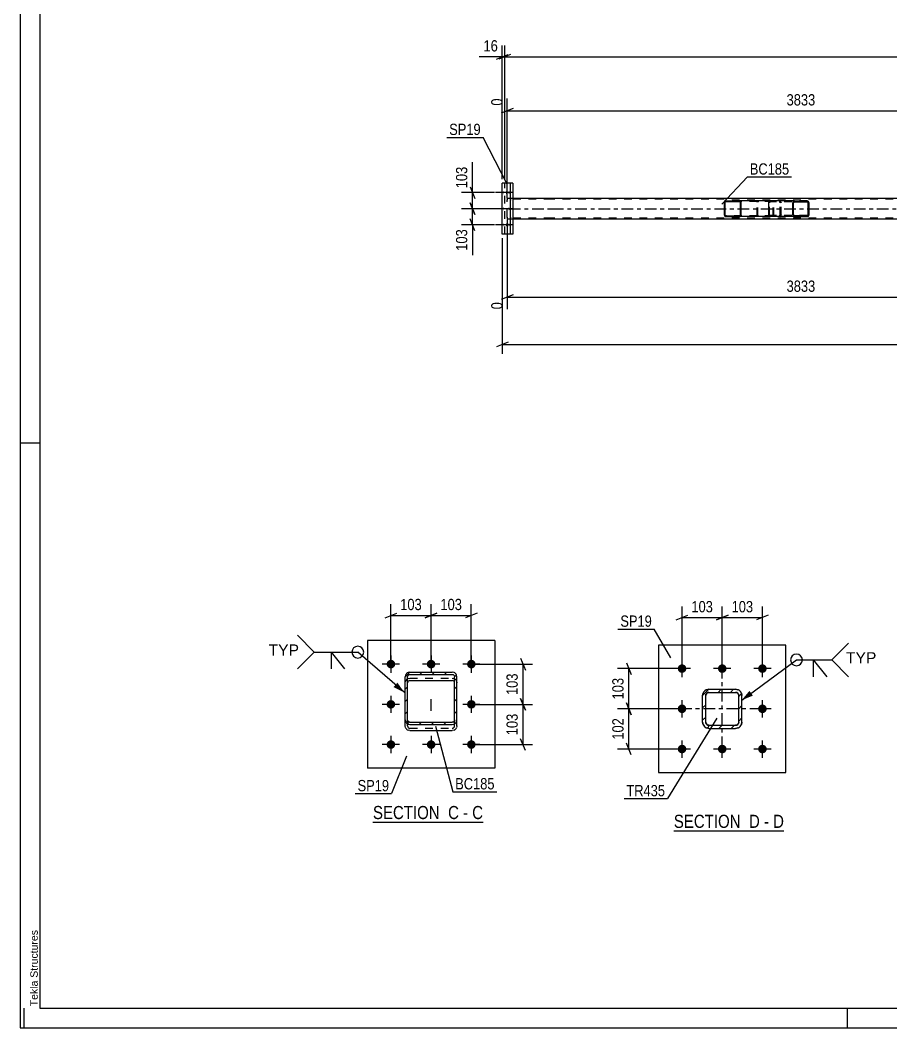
# Model space of a CAD drawing. Header units: millimetres. Extents: x -74 to 767, y -429 to 165.
# Drawn here: x -74.3 to 147.7, y -429 to -172.1 of the extents above; entities that cross this region are included whole.
import ezdxf

# ---------------------------------------------------------------- set-up
doc = ezdxf.new("R2010")
doc.units = ezdxf.units.MM
doc.linetypes.add('DXK_LINE_DOT2', pattern=[3.9198, 1.9599, -1.9599])
doc.linetypes.add('DXK_LINE_DOT3', pattern=[5.9187, 2.979, -0.9799, 0.9799, -0.9799])
doc.styles.add('Arial', font='ARIAL.TTF', dxfattribs={"height": 0.2})
doc.styles.add('Arial Narrow', font='ARIALN.TTF', dxfattribs={"height": 0.2})

# ---------------------------------------------------------------- blocks, each defined once
blk = doc.blocks.new('Unknown-814185593-1133')
at = {"color": 5, "linetype": 'Continuous'}
for p, q in [((-74.32, 165.05), (-74.32, -428.95)), ((-69.32, 160.05), (-69.32, -423.95)), ((-69.32, -279.95), (-74.32, -279.95)), ((-73.32, -428.95), (-73.32, -423.95)), ((-69.32, -423.95), (761.68, -423.95)), ((136.68, -428.95), (136.68, -423.95)), ((-74.32, -428.95), (766.68, -428.95))]:
    blk.add_line(p, q, dxfattribs=at)
at = {"color": 174, "linetype": 'Continuous', "style": 'Arial'}
blk.add_text('Tekla Structures', height=1.9102, rotation=90, dxfattribs=at).set_placement((-69.82, -423.45))
blk = doc.blocks.new('Unknown-814185593-13 - 5851')
at = {"color": 6, "linetype": 'Continuous'}
blk.add_line((15.64, -376.5), (43.71, -376.5), dxfattribs=at)
at = {"color": 0, "linetype": 'Continuous'}
blk.add_wipeout([(33.75, -375.75), (33.75, -372.25), (15.64, -372.25), (15.64, -375.75)], dxfattribs=at)
at = {"color": 7, "linetype": 'Continuous', "style": 'Arial Narrow'}
blk.add_text('SECTION ', height=3.34, dxfattribs=at).set_placement((15.64, -375.75))
at = {"color": 0, "linetype": 'Continuous'}
blk.add_wipeout([(37.56, -375.75), (37.56, -372.25), (34.8, -372.25), (34.8, -375.75)], dxfattribs=at)
blk.add_wipeout([(39.89, -375.75), (39.89, -372.25), (38.61, -372.25), (38.61, -375.75)], dxfattribs=at)
at = {"color": 7, "linetype": 'Continuous', "style": 'Arial Narrow'}
blk.add_text('C', height=3.34, dxfattribs=at).set_placement((34.8, -375.75))
at = {"color": 0, "linetype": 'Continuous'}
blk.add_wipeout([(43.71, -375.75), (43.71, -372.25), (40.94, -372.25), (40.94, -375.75)], dxfattribs=at)
at = {"color": 7, "linetype": 'Continuous', "style": 'Arial Narrow'}
for s, p in [('C', (40.94, -375.75)), ('-', (38.61, -375.75))]:
    blk.add_text(s, height=3.34, dxfattribs=at).set_placement(p)
blk = doc.blocks.new('Unknown-814185593-16 - 2033')
at = {"color": 6, "linetype": 'Continuous'}
blk.add_line((92.36, -378.74), (120.43, -378.74), dxfattribs=at)
at = {"color": 0, "linetype": 'Continuous'}
blk.add_wipeout([(110.47, -377.99), (110.47, -374.49), (92.36, -374.49), (92.36, -377.99)], dxfattribs=at)
at = {"color": 7, "linetype": 'Continuous', "style": 'Arial Narrow'}
blk.add_text('SECTION ', height=3.34, dxfattribs=at).set_placement((92.36, -377.99))
at = {"color": 0, "linetype": 'Continuous'}
blk.add_wipeout([(114.29, -377.99), (114.29, -374.49), (111.52, -374.49), (111.52, -377.99)], dxfattribs=at)
blk.add_wipeout([(116.62, -377.99), (116.62, -374.49), (115.34, -374.49), (115.34, -377.99)], dxfattribs=at)
at = {"color": 7, "linetype": 'Continuous', "style": 'Arial Narrow'}
blk.add_text('D', height=3.34, dxfattribs=at).set_placement((111.52, -377.99))
at = {"color": 0, "linetype": 'Continuous'}
blk.add_wipeout([(120.43, -377.99), (120.43, -374.49), (117.67, -374.49), (117.67, -377.99)], dxfattribs=at)
at = {"color": 7, "linetype": 'Continuous', "style": 'Arial Narrow'}
for s, p in [('D', (117.67, -377.99)), ('-', (115.34, -377.99))]:
    blk.add_text(s, height=3.34, dxfattribs=at).set_placement(p)
blk = doc.blocks.new('Part-814185593-5505 - 5375')
at = {"linetype": 'Continuous'}
h = blk.add_hatch(dxfattribs=at)
h.set_pattern_fill('', scale=0.7, style=0, pattern_type=0)
h.set_pattern_definition([(45, (109.481, -218.402), (-1.57154, 1.57154), [])])
h.paths.add_polyline_path([(109.51, -218.52), (109.48, -218.4), (109.41, -218.3), (109.3, -218.23), (109.17, -218.2), (105.59, -218.2), (105.46, -218.23), (105.35, -218.3), (105.28, -218.4), (105.25, -218.52), (105.25, -221.88), (105.28, -222.01), (105.35, -222.11), (105.46, -222.18), (105.59, -222.2), (109.17, -222.2), (109.3, -222.18), (109.41, -222.11), (109.48, -222.01), (109.51, -221.88)])
h.paths.add_polyline_path([(109.32, -221.95), (109.29, -222), (109.23, -222.03), (109.17, -222.04), (105.59, -222.04), (105.53, -222.03), (105.47, -222), (105.43, -221.95), (105.42, -221.88), (105.42, -218.52), (105.43, -218.46), (105.47, -218.41), (105.53, -218.38), (105.59, -218.36), (109.17, -218.36), (109.23, -218.38), (109.29, -218.41), (109.32, -218.46), (109.34, -218.52), (109.34, -221.88)])
at = {"color": 2, "linetype": 'Continuous'}
for p, q in [((105.59, -218.2), (105.46, -218.23)), ((105.59, -218.2), (109.17, -218.2)), ((116.86, -218.2), (109.17, -218.2)), ((109.3, -218.23), (109.17, -218.2)), ((105.28, -218.4), (105.25, -218.52)), ((105.25, -221.88), (105.25, -218.52)), ((105.42, -218.52), (105.43, -218.46)), ((105.42, -221.88), (105.42, -218.52)), ((105.43, -218.46), (105.47, -218.41)), ((105.47, -218.41), (105.53, -218.38)), ((105.53, -218.38), (105.59, -218.36)), ((105.59, -218.36), (109.17, -218.36)), ((109.17, -218.36), (109.23, -218.38)), ((109.23, -218.38), (109.29, -218.41)), ((109.29, -218.41), (109.32, -218.46)), ((109.32, -218.46), (109.34, -218.52)), ((109.34, -221.88), (109.34, -218.52)), ((109.51, -218.52), (109.48, -218.4)), ((109.51, -221.88), (109.51, -218.52)), ((105.25, -221.88), (105.28, -222.01)), ((105.43, -221.95), (105.42, -221.88)), ((105.47, -222), (105.43, -221.95)), ((105.46, -222.18), (105.59, -222.2)), ((105.53, -222.03), (105.47, -222)), ((105.59, -222.04), (105.53, -222.03)), ((105.59, -222.04), (109.17, -222.04)), ((105.59, -222.2), (109.17, -222.2)), ((109.23, -222.03), (109.17, -222.04)), ((109.17, -222.2), (109.3, -222.18)), ((116.86, -222.2), (109.17, -222.2)), ((109.29, -222), (109.23, -222.03)), ((109.32, -221.95), (109.29, -222)), ((109.34, -221.88), (109.32, -221.95)), ((109.48, -222.01), (109.51, -221.88))]:
    blk.add_line(p, q, dxfattribs=at)
at = {"color": 7, "linetype": 'DXK_LINE_DOT2'}
for p, q in [((109.17, -218.2), (105.59, -218.2)), ((113.81, -218.23), (113.94, -218.2)), ((117.52, -218.2), (116.86, -218.2)), ((117.52, -218.2), (117.65, -218.23)), ((117.52, -218.36), (105.59, -218.36)), ((113.6, -218.52), (113.63, -218.4)), ((113.6, -221.88), (113.6, -218.52)), ((113.78, -218.46), (113.77, -218.52)), ((113.77, -221.88), (113.77, -218.52)), ((113.82, -218.41), (113.78, -218.46)), ((113.87, -218.38), (113.82, -218.41)), ((113.94, -218.36), (113.87, -218.38)), ((117.58, -218.38), (117.52, -218.36)), ((117.64, -218.41), (117.58, -218.38)), ((117.67, -218.46), (117.64, -218.41)), ((117.69, -218.52), (117.67, -218.46)), ((117.69, -221.88), (117.69, -218.52)), ((117.83, -218.4), (117.85, -218.5)), ((117.85, -218.5), (117.86, -218.52)), ((117.86, -221.88), (117.86, -218.52)), ((117.52, -222.04), (105.59, -222.04)), ((109.17, -222.2), (105.59, -222.2)), ((113.63, -222.01), (113.6, -221.88)), ((113.77, -221.88), (113.78, -221.95)), ((113.78, -221.95), (113.82, -222)), ((113.94, -222.2), (113.81, -222.18)), ((113.82, -222), (113.83, -222.01)), ((113.83, -222.01), (113.87, -222.03)), ((113.87, -222.03), (113.94, -222.04)), ((117.52, -222.2), (116.86, -222.2)), ((117.52, -222.04), (117.58, -222.03)), ((117.65, -222.18), (117.52, -222.2)), ((117.58, -222.03), (117.64, -222)), ((117.64, -222), (117.67, -221.95)), ((117.67, -221.95), (117.69, -221.88)), ((117.85, -221.91), (117.83, -222.01)), ((117.86, -221.88), (117.85, -221.91))]:
    blk.add_line(p, q, dxfattribs=at)
at = {"color": 2, "linetype": 'Continuous'}
for centre, start, end in [((105.58, -218.54), 110.7583, 155.68), ((109.18, -218.54), 24.32, 69.2417), ((105.58, -221.87), 204.32, 249.2417), ((109.18, -221.87), 290.7583, 335.68)]:
    blk.add_arc(centre, 0.331, start, end, dxfattribs=at)
at = {"color": 7, "linetype": 'DXK_LINE_DOT2'}
for centre, start, end in [((113.93, -218.54), 110.7583, 155.68), ((113.93, -221.87), 204.32, 249.2417), ((117.53, -221.87), 290.7583, 335.68)]:
    blk.add_arc(centre, 0.331, start, end, dxfattribs=at)
blk = doc.blocks.new('Part-814185593-5511 - 5375')
at = {"color": 2, "linetype": 'Continuous'}
for p, q in [((51.34, -213.7), (48.61, -213.7)), ((48.61, -226.7), (48.61, -213.7)), ((50.71, -226.7), (50.71, -213.7)), ((51.34, -213.7), (51.34, -226.7)), ((51.34, -226.7), (48.61, -226.7))]:
    blk.add_line(p, q, dxfattribs=at)
at = {"color": 7, "linetype": 'DXK_LINE_DOT2'}
blk.add_line((49.24, -226.7), (49.24, -213.7), dxfattribs=at)
blk = doc.blocks.new('Part-814185593-5504 - 5375')
at = {"linetype": 'Continuous'}
h = blk.add_hatch(dxfattribs=at)
h.set_pattern_fill('', scale=0.7, style=0, pattern_type=0)
h.set_pattern_definition([(45, (126.8132, -218.5009), (-1.57154, 1.57154), [])])
h.paths.add_polyline_path([(126.85, -218.68), (126.81, -218.5), (126.7, -218.35), (126.54, -218.24), (126.35, -218.2), (123.16, -218.2), (122.97, -218.24), (122.81, -218.35), (122.7, -218.5), (122.66, -218.68), (122.66, -221.72), (122.7, -221.91), (122.81, -222.06), (122.97, -222.17), (123.16, -222.2), (126.35, -222.2), (126.54, -222.17), (126.7, -222.06), (126.81, -221.91), (126.85, -221.72)])
h.paths.add_polyline_path([(126.58, -221.82), (126.53, -221.89), (126.44, -221.95), (126.35, -221.96), (123.16, -221.96), (123.07, -221.95), (122.99, -221.89), (122.93, -221.82), (122.91, -221.72), (122.91, -218.68), (122.93, -218.59), (122.99, -218.51), (123.07, -218.46), (123.16, -218.44), (126.35, -218.44), (126.44, -218.46), (126.53, -218.51), (126.58, -218.59), (126.6, -218.68), (126.6, -221.72)])
at = {"color": 2, "linetype": 'Continuous'}
for p, q in [((116.67, -218.35), (116.76, -218.24)), ((116.76, -218.24), (116.86, -218.2)), ((123.16, -218.2), (116.86, -218.2)), ((123.16, -218.2), (122.97, -218.24)), ((123.16, -218.2), (126.35, -218.2)), ((126.54, -218.24), (126.35, -218.2)), ((116.59, -218.68), (116.61, -218.5)), ((116.59, -221.72), (116.59, -218.68)), ((116.61, -218.5), (116.67, -218.35)), ((122.7, -218.5), (122.66, -218.68)), ((122.66, -221.72), (122.66, -218.68)), ((122.91, -218.68), (122.93, -218.59)), ((122.91, -221.72), (122.91, -218.68)), ((122.93, -218.59), (122.99, -218.51)), ((122.99, -218.51), (123.07, -218.46)), ((123.07, -218.46), (123.16, -218.44)), ((123.16, -218.44), (126.35, -218.44)), ((126.35, -218.44), (126.44, -218.46)), ((126.44, -218.46), (126.53, -218.51)), ((126.53, -218.51), (126.58, -218.59)), ((126.58, -218.59), (126.6, -218.68)), ((126.6, -221.72), (126.6, -218.68)), ((126.85, -218.68), (126.81, -218.5)), ((126.85, -221.72), (126.85, -218.68)), ((116.61, -221.91), (116.59, -221.72)), ((116.67, -222.06), (116.61, -221.91)), ((116.76, -222.17), (116.67, -222.06)), ((116.86, -222.2), (116.76, -222.17)), ((123.16, -222.2), (116.86, -222.2)), ((122.66, -221.72), (122.7, -221.91)), ((122.93, -221.82), (122.91, -221.72)), ((122.99, -221.89), (122.93, -221.82)), ((122.97, -222.17), (123.16, -222.2)), ((123.07, -221.95), (122.99, -221.89)), ((123.16, -221.96), (123.07, -221.95)), ((123.16, -221.96), (126.35, -221.96)), ((123.16, -222.2), (126.35, -222.2)), ((126.44, -221.95), (126.35, -221.96)), ((126.35, -222.2), (126.54, -222.17)), ((126.53, -221.89), (126.44, -221.95)), ((126.58, -221.82), (126.53, -221.89)), ((126.6, -221.72), (126.58, -221.82)), ((126.81, -221.91), (126.85, -221.72))]:
    blk.add_line(p, q, dxfattribs=at)
at = {"color": 7, "linetype": 'DXK_LINE_DOT2'}
for p, q in [((117.86, -218.44), (117.86, -218.2)), ((119.2, -218.2), (119.39, -218.24)), ((126.35, -218.2), (123.16, -218.2)), ((116.74, -218.59), (116.73, -218.68)), ((116.73, -221.72), (116.73, -218.68)), ((116.77, -218.51), (116.74, -218.59)), ((116.81, -218.46), (116.77, -218.51)), ((116.86, -218.44), (116.81, -218.46)), ((126.35, -218.44), (116.86, -218.44)), ((119.29, -218.46), (119.2, -218.44)), ((119.38, -218.51), (119.29, -218.46)), ((119.43, -218.59), (119.38, -218.51)), ((119.45, -218.68), (119.43, -218.59)), ((119.45, -221.72), (119.45, -218.68)), ((119.66, -218.5), (119.7, -218.68)), ((119.7, -221.72), (119.7, -218.68)), ((116.73, -221.72), (116.74, -221.82)), ((116.74, -221.82), (116.77, -221.89)), ((116.77, -221.89), (116.81, -221.95)), ((116.81, -221.95), (116.86, -221.96)), ((126.35, -221.96), (116.86, -221.96)), ((117.86, -222.2), (117.86, -221.96)), ((119.2, -221.96), (119.29, -221.95)), ((119.39, -222.17), (119.2, -222.2)), ((119.29, -221.95), (119.38, -221.89)), ((119.38, -221.89), (119.43, -221.82)), ((119.43, -221.82), (119.45, -221.72)), ((119.7, -221.72), (119.66, -221.91)), ((126.35, -222.2), (123.16, -222.2))]:
    blk.add_line(p, q, dxfattribs=at)
for centre, start, end in [((119.21, -218.7), 23.8494, 68.8059), ((119.21, -221.71), 291.1941, 336.1506)]:
    blk.add_arc(centre, 0.492, start, end, dxfattribs=at)
at = {"color": 2, "linetype": 'Continuous'}
for centre, start, end in [((123.15, -218.7), 111.1941, 156.1506), ((126.36, -218.7), 23.8494, 68.8059), ((123.15, -221.71), 203.8494, 248.8059), ((126.36, -221.71), 291.1941, 336.1506)]:
    blk.add_arc(centre, 0.492, start, end, dxfattribs=at)
blk = doc.blocks.new('Part-814185593-5551 - 5375')
at = {"color": 7, "linetype": 'DXK_LINE_DOT2'}
for p, q in [((49.88, -217.71), (49.86, -217.86)), ((49.86, -217.86), (49.86, -218.04)), ((49.86, -222.36), (49.86, -218.04)), ((49.91, -217.6), (49.88, -217.71)), ((49.9, -217.95), (49.91, -217.87)), ((49.9, -218.04), (49.9, -217.95)), ((49.9, -222.36), (49.9, -218.04)), ((49.94, -217.56), (49.91, -217.6)), ((49.91, -217.87), (49.92, -217.82)), ((49.92, -217.82), (49.94, -217.8)), ((51.34, -217.56), (49.94, -217.56)), ((61.18, -217.8), (49.94, -217.8)), ((50.68, -217.6), (50.64, -217.56)), ((50.64, -217.8), (50.66, -217.82)), ((50.66, -217.82), (50.67, -217.87)), ((50.67, -217.87), (50.68, -217.95)), ((50.7, -217.71), (50.68, -217.6)), ((50.68, -217.95), (50.68, -218.04)), ((50.68, -222.36), (50.68, -218.04)), ((50.72, -217.86), (50.7, -217.71)), ((50.72, -218.04), (50.72, -217.86)), ((50.72, -222.36), (50.72, -218.04)), ((638.26, -217.8), (61.28, -217.8)), ((49.86, -222.36), (49.86, -222.55)), ((49.86, -222.55), (49.88, -222.7)), ((49.88, -222.7), (49.91, -222.81)), ((49.9, -222.46), (49.9, -222.36)), ((49.91, -222.53), (49.9, -222.46)), ((49.92, -222.59), (49.91, -222.53)), ((49.91, -222.81), (49.94, -222.84)), ((49.94, -222.6), (49.92, -222.59)), ((61.18, -222.6), (49.94, -222.6)), ((51.34, -222.84), (49.94, -222.84)), ((50.66, -222.59), (50.64, -222.6)), ((50.64, -222.84), (50.68, -222.81)), ((50.67, -222.53), (50.66, -222.59)), ((50.68, -222.46), (50.67, -222.53)), ((50.68, -222.36), (50.68, -222.46)), ((50.68, -222.81), (50.7, -222.7)), ((50.7, -222.7), (50.72, -222.55)), ((50.72, -222.55), (50.72, -222.36)), ((638.26, -222.6), (61.28, -222.6))]:
    blk.add_line(p, q, dxfattribs=at)
at = {"color": 2, "linetype": 'Continuous'}
for p, q in [((61.18, -217.56), (51.34, -217.56)), ((198.87, -217.56), (61.28, -217.56)), ((61.18, -222.84), (51.34, -222.84)), ((198.87, -222.84), (61.28, -222.84))]:
    blk.add_line(p, q, dxfattribs=at)
at = {"color": 7, "linetype": 'DXK_LINE_DOT3'}
for p, q in [((50.29, -220.2), (61.18, -220.2)), ((61.28, -220.2), (638.26, -220.2))]:
    blk.add_line(p, q, dxfattribs=at)
blk = doc.blocks.new('Bolt-814185593-5676 - 5375')
at = {"linetype": 'Continuous'}
for points in [[(49.07, -216.1), (49.07, -216.2), (49.06, -216.28), (49.05, -216.36), (49.04, -216.43), (49.03, -216.49), (49.02, -216.52), (49, -216.54), (48.99, -216.54), (48.97, -216.52), (48.96, -216.49), (48.95, -216.43), (48.94, -216.36), (48.93, -216.28), (48.93, -216.2), (48.92, -216.1), (48.93, -216.01), (48.93, -215.93), (48.94, -215.85), (48.95, -215.78), (48.96, -215.72), (48.97, -215.69), (48.99, -215.67), (49, -215.67), (49.02, -215.69), (49.03, -215.72), (49.04, -215.78), (49.05, -215.85), (49.06, -215.93), (49.07, -216.01)], [(49.73, -216.1), (49.73, -216.2), (49.72, -216.28), (49.72, -216.36), (49.71, -216.43), (49.69, -216.49), (49.68, -216.52), (49.67, -216.54), (49.65, -216.54), (49.64, -216.52), (49.62, -216.49), (49.61, -216.43), (49.6, -216.36), (49.59, -216.28), (49.59, -216.2), (49.59, -216.1), (49.59, -216.01), (49.59, -215.93), (49.6, -215.85), (49.61, -215.78), (49.62, -215.72), (49.64, -215.69), (49.65, -215.67), (49.67, -215.67), (49.68, -215.69), (49.69, -215.72), (49.71, -215.78), (49.72, -215.85), (49.72, -215.93), (49.73, -216.01)], [(50.39, -216.1), (50.39, -216.2), (50.39, -216.28), (50.38, -216.36), (50.37, -216.43), (50.36, -216.49), (50.34, -216.52), (50.33, -216.54), (50.32, -216.54), (50.3, -216.52), (50.29, -216.49), (50.28, -216.43), (50.27, -216.36), (50.26, -216.28), (50.25, -216.2), (50.25, -216.1), (50.25, -216.01), (50.26, -215.93), (50.27, -215.85), (50.28, -215.78), (50.29, -215.72), (50.3, -215.69), (50.32, -215.67), (50.33, -215.67), (50.34, -215.69), (50.36, -215.72), (50.37, -215.78), (50.38, -215.85), (50.39, -215.93), (50.39, -216.01)], [(49.07, -220.2), (49.07, -220.3), (49.06, -220.38), (49.05, -220.46), (49.04, -220.53), (49.03, -220.59), (49.02, -220.62), (49, -220.64), (48.99, -220.64), (48.97, -220.62), (48.96, -220.59), (48.95, -220.53), (48.94, -220.46), (48.93, -220.38), (48.93, -220.3), (48.92, -220.2), (48.93, -220.11), (48.93, -220.03), (48.94, -219.95), (48.95, -219.88), (48.96, -219.82), (48.97, -219.79), (48.99, -219.77), (49, -219.77), (49.02, -219.79), (49.03, -219.82), (49.04, -219.88), (49.05, -219.95), (49.06, -220.03), (49.07, -220.11)], [(50.39, -220.2), (50.39, -220.3), (50.39, -220.38), (50.38, -220.46), (50.37, -220.53), (50.36, -220.59), (50.34, -220.62), (50.33, -220.64), (50.32, -220.64), (50.3, -220.62), (50.29, -220.59), (50.28, -220.53), (50.27, -220.46), (50.26, -220.38), (50.25, -220.3), (50.25, -220.2), (50.25, -220.11), (50.26, -220.03), (50.27, -219.95), (50.28, -219.88), (50.29, -219.82), (50.3, -219.79), (50.32, -219.77), (50.33, -219.77), (50.34, -219.79), (50.36, -219.82), (50.37, -219.88), (50.38, -219.95), (50.39, -220.03), (50.39, -220.11)], [(49.07, -224.3), (49.07, -224.4), (49.06, -224.48), (49.05, -224.56), (49.04, -224.63), (49.03, -224.69), (49.02, -224.72), (49, -224.74), (48.99, -224.74), (48.97, -224.72), (48.96, -224.69), (48.95, -224.63), (48.94, -224.56), (48.93, -224.48), (48.93, -224.4), (48.92, -224.3), (48.93, -224.21), (48.93, -224.13), (48.94, -224.05), (48.95, -223.98), (48.96, -223.92), (48.97, -223.89), (48.99, -223.87), (49, -223.87), (49.02, -223.89), (49.03, -223.92), (49.04, -223.98), (49.05, -224.05), (49.06, -224.13), (49.07, -224.21)], [(49.73, -224.3), (49.73, -224.4), (49.72, -224.48), (49.72, -224.56), (49.71, -224.63), (49.69, -224.69), (49.68, -224.72), (49.67, -224.74), (49.65, -224.74), (49.64, -224.72), (49.62, -224.69), (49.61, -224.63), (49.6, -224.56), (49.59, -224.48), (49.59, -224.4), (49.59, -224.3), (49.59, -224.21), (49.59, -224.13), (49.6, -224.05), (49.61, -223.98), (49.62, -223.92), (49.64, -223.89), (49.65, -223.87), (49.67, -223.87), (49.68, -223.89), (49.69, -223.92), (49.71, -223.98), (49.72, -224.05), (49.72, -224.13), (49.73, -224.21)], [(50.39, -224.3), (50.39, -224.4), (50.39, -224.48), (50.38, -224.56), (50.37, -224.63), (50.36, -224.69), (50.34, -224.72), (50.33, -224.74), (50.32, -224.74), (50.3, -224.72), (50.29, -224.69), (50.28, -224.63), (50.27, -224.56), (50.26, -224.48), (50.25, -224.4), (50.25, -224.3), (50.25, -224.21), (50.26, -224.13), (50.27, -224.05), (50.28, -223.98), (50.29, -223.92), (50.3, -223.89), (50.32, -223.87), (50.33, -223.87), (50.34, -223.89), (50.36, -223.92), (50.37, -223.98), (50.38, -224.05), (50.39, -224.13), (50.39, -224.21)]]:
    blk.add_hatch(color=1, dxfattribs=at).paths.add_polyline_path(points)
at = {"color": 1, "linetype": 'Continuous'}
for p, q in [((50.14, -216.1), (46.86, -216.1)), ((50.8, -216.1), (47.53, -216.1)), ((51.47, -216.1), (48.19, -216.1)), ((50.14, -220.2), (46.86, -220.2)), ((51.47, -220.2), (48.19, -220.2)), ((50.14, -224.3), (46.86, -224.3)), ((50.8, -224.3), (47.53, -224.3)), ((51.47, -224.3), (48.19, -224.3))]:
    blk.add_line(p, q, dxfattribs=at)
blk = doc.blocks.new('Part-814185593-5984 - 5851')
at = {"linetype": 'Continuous'}
h = blk.add_hatch(dxfattribs=at)
h.set_pattern_fill('', scale=0.7, style=0, pattern_type=0)
h.set_pattern_definition([(45, (25.067, -338.2847), (-1.57154, 1.57154), [])])
h.paths.add_polyline_path([(35.87, -338.28), (25.07, -338.28), (24.61, -338.38), (24.22, -338.64), (23.96, -339.04), (23.87, -339.5), (23.87, -350.45), (23.96, -350.91), (24.22, -351.3), (24.61, -351.57), (25.07, -351.66), (35.87, -351.66), (36.33, -351.57), (36.72, -351.3), (36.98, -350.91), (37.07, -350.45), (37.07, -339.5), (36.98, -339.04), (36.72, -338.64), (36.33, -338.38)])
h.paths.add_polyline_path([(36.42, -339.27), (36.47, -339.5), (36.47, -350.45), (36.42, -350.68), (36.29, -350.87), (36.1, -351.01), (35.87, -351.05), (25.07, -351.05), (24.84, -351.01), (24.64, -350.87), (24.51, -350.68), (24.47, -350.45), (24.47, -339.5), (24.51, -339.27), (24.64, -339.07), (24.84, -338.94), (25.07, -338.89), (35.87, -338.89), (36.1, -338.94), (36.29, -339.07)])
at = {"color": 2, "linetype": 'Continuous'}
for p, q in [((25.07, -338.28), (24.61, -338.38)), ((24.64, -339.07), (24.84, -338.94)), ((24.84, -338.94), (25.07, -338.89)), ((25.07, -338.28), (35.87, -338.28)), ((25.07, -338.89), (35.87, -338.89)), ((36.33, -338.38), (35.87, -338.28)), ((35.87, -338.89), (36.1, -338.94)), ((36.1, -338.94), (36.29, -339.07)), ((23.96, -339.04), (23.87, -339.5)), ((23.87, -350.45), (23.87, -339.5)), ((24.47, -339.5), (24.51, -339.27)), ((24.47, -350.45), (24.47, -339.5)), ((24.51, -340.81), (24.47, -341.04)), ((24.51, -339.27), (24.64, -339.07)), ((24.64, -340.61), (24.51, -340.81)), ((24.84, -340.48), (24.64, -340.61)), ((25.07, -340.43), (24.84, -340.48)), ((25.07, -340.43), (35.87, -340.43)), ((36.1, -340.48), (35.87, -340.43)), ((36.29, -340.61), (36.1, -340.48)), ((36.29, -339.07), (36.42, -339.27)), ((36.42, -340.81), (36.29, -340.61)), ((36.42, -339.27), (36.47, -339.5)), ((36.47, -341.04), (36.42, -340.81)), ((36.47, -350.45), (36.47, -339.5)), ((37.07, -339.5), (36.98, -339.04)), ((37.07, -350.45), (37.07, -339.5)), ((23.87, -351.98), (23.87, -350.45)), ((23.87, -350.45), (23.96, -350.91)), ((24.51, -350.68), (24.47, -350.45)), ((24.64, -350.87), (24.51, -350.68)), ((24.61, -351.57), (25.07, -351.66)), ((24.84, -351.01), (24.64, -350.87)), ((25.07, -351.05), (24.84, -351.01)), ((25.07, -351.05), (35.87, -351.05)), ((25.07, -351.66), (35.87, -351.66)), ((36.1, -351.01), (35.87, -351.05)), ((35.87, -351.66), (36.33, -351.57)), ((36.29, -350.87), (36.1, -351.01)), ((36.42, -350.68), (36.29, -350.87)), ((36.47, -350.45), (36.42, -350.68)), ((36.98, -350.91), (37.07, -350.45)), ((37.07, -351.98), (37.07, -350.45)), ((23.96, -352.45), (23.87, -351.98)), ((25.07, -353.2), (24.61, -353.11)), ((25.07, -353.2), (35.87, -353.2)), ((36.33, -353.11), (35.87, -353.2)), ((37.07, -351.98), (36.98, -352.45))]:
    blk.add_line(p, q, dxfattribs=at)
at = {"color": 7, "linetype": 'DXK_LINE_DOT2'}
for p, q in [((23.87, -350.45), (23.87, -339.5)), ((23.87, -341.04), (23.96, -340.58)), ((24.47, -351.98), (24.47, -339.5)), ((24.61, -339.92), (25.07, -339.82)), ((25.07, -339.82), (35.87, -339.82)), ((35.87, -339.82), (36.33, -339.92)), ((36.47, -351.98), (36.47, -339.5)), ((36.98, -340.58), (37.07, -341.04)), ((37.07, -350.45), (37.07, -339.5)), ((24.47, -351.98), (24.51, -352.22)), ((24.51, -352.22), (24.64, -352.41)), ((24.64, -352.41), (24.84, -352.55)), ((24.84, -352.55), (25.07, -352.59)), ((25.07, -352.59), (35.87, -352.59)), ((35.87, -352.59), (36.1, -352.55)), ((36.1, -352.55), (36.29, -352.41)), ((36.29, -352.41), (36.42, -352.22)), ((36.42, -352.22), (36.47, -351.98))]:
    blk.add_line(p, q, dxfattribs=at)
at = {"color": 7, "linetype": 'DXK_LINE_DOT3'}
blk.add_line((30.47, -348.13), (30.47, -344.97), dxfattribs=at)
at = {"color": 2, "linetype": 'Continuous'}
for centre, start, end in [((25.08, -339.49), 112.882, 157.8784), ((35.86, -339.49), 22.1216, 67.118), ((25.08, -350.46), 202.1216, 247.118), ((35.86, -350.46), 292.882, 337.8784), ((25.08, -352), 202.1216, 247.118), ((35.86, -352), 292.882, 337.8784)]:
    blk.add_arc(centre, 1.21, start, end, dxfattribs=at)
at = {"color": 7, "linetype": 'DXK_LINE_DOT2'}
for centre, start, end in [((25.08, -341.03), 112.882, 157.8784), ((35.86, -341.03), 22.1216, 67.118)]:
    blk.add_arc(centre, 1.21, start, end, dxfattribs=at)
blk = doc.blocks.new('Bolt-814185593-5853 - 5851')
at = {"linetype": 'Continuous'}
for points in [[(20.22, -337.36, -1), (20.22, -335.16, -1)], [(30.47, -337.36, -1), (30.47, -335.16, -1)], [(40.72, -337.36, -1), (40.72, -335.16, -1)], [(20.22, -347.61, -1), (20.22, -345.41, -1)], [(40.72, -347.61, -1), (40.72, -345.41, -1)], [(20.22, -357.86, -1), (20.22, -355.66, -1)], [(30.47, -357.86, -1), (30.47, -355.66, -1)], [(40.72, -357.86, -1), (40.72, -355.66, -1)]]:
    blk.add_hatch(color=1, dxfattribs=at).paths.add_polyline_path(points)
at = {"color": 1, "linetype": 'Continuous'}
for p, q in [((22.42, -336.26), (18.02, -336.26)), ((20.22, -334.06), (20.22, -338.46)), ((32.67, -336.26), (28.27, -336.26)), ((30.47, -334.06), (30.47, -338.46)), ((42.92, -336.26), (38.52, -336.26)), ((40.72, -334.06), (40.72, -338.46)), ((22.42, -346.51), (18.02, -346.51)), ((20.22, -344.31), (20.22, -348.71)), ((42.92, -346.51), (38.52, -346.51)), ((40.72, -344.31), (40.72, -348.71)), ((22.42, -356.76), (18.02, -356.76)), ((20.22, -354.56), (20.22, -358.96)), ((32.67, -356.76), (28.27, -356.76)), ((30.47, -354.56), (30.47, -358.96)), ((42.92, -356.76), (38.52, -356.76)), ((40.72, -354.56), (40.72, -358.96))]:
    blk.add_line(p, q, dxfattribs=at)
blk = doc.blocks.new('Part-814185593-5988 - 5851')
at = {"color": 2, "linetype": 'Continuous'}
for p, q in [((46.72, -330.26), (14.22, -330.26)), ((14.22, -330.26), (14.22, -362.76)), ((46.72, -330.26), (46.72, -362.76)), ((46.72, -362.76), (14.22, -362.76))]:
    blk.add_line(p, q, dxfattribs=at)
blk = doc.blocks.new('Bolt-814185593-2042 - 2033')
at = {"linetype": 'Continuous'}
for points in [[(94.45, -338.5, -1), (94.45, -336.3, -1)], [(104.7, -338.5, -1), (104.7, -336.3, -1)], [(114.95, -338.5, -1), (114.95, -336.3, -1)], [(94.45, -348.75, -1), (94.45, -346.55, -1)], [(114.95, -348.75, -1), (114.95, -346.55, -1)], [(94.45, -359, -1), (94.45, -356.8, -1)], [(104.7, -359, -1), (104.7, -356.8, -1)], [(114.95, -359, -1), (114.95, -356.8, -1)]]:
    blk.add_hatch(color=1, dxfattribs=at).paths.add_polyline_path(points)
at = {"color": 1, "linetype": 'Continuous'}
for p, q in [((94.45, -339.6), (94.45, -335.2)), ((104.7, -339.6), (104.7, -335.2)), ((114.95, -339.6), (114.95, -335.2)), ((96.65, -337.4), (92.25, -337.4)), ((106.9, -337.4), (102.5, -337.4)), ((117.15, -337.4), (112.75, -337.4)), ((94.45, -349.85), (94.45, -345.45)), ((114.95, -349.85), (114.95, -345.45)), ((96.65, -347.65), (92.25, -347.65)), ((117.15, -347.65), (112.75, -347.65)), ((94.45, -360.1), (94.45, -355.7)), ((104.7, -360.1), (104.7, -355.7)), ((114.95, -360.1), (114.95, -355.7)), ((96.65, -357.9), (92.25, -357.9)), ((106.9, -357.9), (102.5, -357.9)), ((117.15, -357.9), (112.75, -357.9))]:
    blk.add_line(p, q, dxfattribs=at)
blk = doc.blocks.new('Part-814185593-2181 - 2033')
at = {"color": 2, "linetype": 'Continuous'}
for p, q in [((120.95, -331.4), (88.45, -331.4)), ((88.45, -331.4), (88.45, -363.9)), ((120.95, -363.9), (120.95, -331.4)), ((88.45, -363.9), (120.95, -363.9))]:
    blk.add_line(p, q, dxfattribs=at)
blk = doc.blocks.new('Part-814185593-2061 - 2033')
at = {"linetype": 'Continuous'}
h = blk.add_hatch(dxfattribs=at)
h.set_pattern_fill('', scale=0.7, style=0, pattern_type=0)
h.set_pattern_definition([(45, (101.3025, -342.6467), (-1.57154, 1.57154), [])])
h.paths.add_polyline_path([(108.1, -342.65), (101.3, -342.65), (100.69, -342.77), (100.17, -343.12), (99.82, -343.63), (99.7, -344.25), (99.7, -351.05), (99.82, -351.66), (100.17, -352.18), (100.69, -352.52), (101.3, -352.65), (108.1, -352.65), (108.71, -352.52), (109.23, -352.18), (109.58, -351.66), (109.7, -351.05), (109.7, -344.25), (109.58, -343.63), (109.23, -343.12), (108.71, -342.77)])
h.paths.add_polyline_path([(108.84, -343.94), (108.9, -344.25), (108.9, -351.05), (108.84, -351.35), (108.67, -351.61), (108.41, -351.79), (108.1, -351.85), (101.3, -351.85), (101, -351.79), (100.74, -351.61), (100.56, -351.35), (100.5, -351.05), (100.5, -344.25), (100.56, -343.94), (100.74, -343.68), (101, -343.51), (101.3, -343.45), (108.1, -343.45), (108.41, -343.51), (108.67, -343.68)])
at = {"color": 7, "linetype": 'DXK_LINE_DOT3'}
for p, q in [((104.7, -357.65), (104.7, -337.65)), ((114.7, -347.65), (94.7, -347.65))]:
    blk.add_line(p, q, dxfattribs=at)
at = {"color": 7, "linetype": 'DXK_LINE_DOT2'}
for p, q in [((99.7, -344.25), (99.82, -343.63)), ((100.56, -343.94), (100.5, -344.25)), ((100.69, -342.77), (101.3, -342.65)), ((101.3, -343.45), (101, -343.51)), ((101.3, -342.65), (108.1, -342.65)), ((101.3, -343.45), (108.1, -343.45)), ((108.1, -342.65), (108.71, -342.77)), ((108.41, -343.51), (108.1, -343.45)), ((108.9, -344.25), (108.84, -343.94)), ((109.58, -343.63), (109.7, -344.25)), ((99.7, -351.05), (99.7, -344.25)), ((100.5, -351.05), (100.5, -344.25)), ((108.9, -351.05), (108.9, -344.25)), ((109.7, -351.05), (109.7, -344.25)), ((99.82, -351.66), (99.7, -351.05)), ((100.5, -351.05), (100.56, -351.35)), ((101, -351.79), (101.3, -351.85)), ((108.1, -351.85), (108.41, -351.79)), ((108.84, -351.35), (108.9, -351.05)), ((109.7, -351.05), (109.58, -351.66)), ((101.3, -352.65), (100.69, -352.52)), ((101.3, -351.85), (108.1, -351.85)), ((101.3, -352.65), (108.1, -352.65)), ((108.71, -352.52), (108.1, -352.65))]:
    blk.add_line(p, q, dxfattribs=at)
at = {"color": 2, "linetype": 'Continuous'}
for p, q in [((99.82, -343.63), (99.7, -344.25)), ((100.5, -344.25), (100.56, -343.94)), ((101.3, -342.65), (100.69, -342.77)), ((101, -343.51), (101.3, -343.45)), ((101.3, -342.65), (108.1, -342.65)), ((101.3, -343.45), (108.1, -343.45)), ((108.71, -342.77), (108.1, -342.65)), ((108.1, -343.45), (108.41, -343.51)), ((108.84, -343.94), (108.9, -344.25)), ((109.7, -344.25), (109.58, -343.63)), ((99.7, -351.05), (99.7, -344.25)), ((100.5, -351.05), (100.5, -344.25)), ((108.9, -351.05), (108.9, -344.25)), ((109.7, -351.05), (109.7, -344.25)), ((99.7, -351.05), (99.82, -351.66)), ((100.56, -351.35), (100.5, -351.05)), ((101.3, -351.85), (101, -351.79)), ((108.41, -351.79), (108.1, -351.85)), ((108.9, -351.05), (108.84, -351.35)), ((109.58, -351.66), (109.7, -351.05)), ((100.69, -352.52), (101.3, -352.65)), ((101.3, -351.85), (108.1, -351.85)), ((101.3, -352.65), (108.1, -352.65)), ((108.1, -352.65), (108.71, -352.52))]:
    blk.add_line(p, q, dxfattribs=at)
at = {"color": 7, "linetype": 'DXK_LINE_DOT2'}
for centre, radius, start, end in [((101.3, -344.25), 1.6, 112.5, 157.5), ((101.3, -344.25), 0.8, 112.5, 157.5), ((108.1, -344.25), 0.8, 22.5, 67.5), ((108.1, -344.25), 1.6, 22.5, 67.5), ((101.3, -351.05), 1.6, 202.5, 247.5), ((101.3, -351.05), 0.8, 202.5, 247.5), ((108.1, -351.05), 0.8, 292.5, 337.5), ((108.1, -351.05), 1.6, 292.5, 337.5)]:
    blk.add_arc(centre, radius, start, end, dxfattribs=at)
at = {"color": 2, "linetype": 'Continuous'}
for centre, radius, start, end in [((101.3, -344.25), 1.6, 112.5, 157.5), ((101.3, -344.25), 0.8, 112.5, 157.5), ((108.1, -344.25), 0.8, 22.5, 67.5), ((108.1, -344.25), 1.6, 22.5, 67.5), ((101.3, -351.05), 1.6, 202.5, 247.5), ((101.3, -351.05), 0.8, 202.5, 247.5), ((108.1, -351.05), 0.8, 292.5, 337.5), ((108.1, -351.05), 1.6, 292.5, 337.5)]:
    blk.add_arc(centre, radius, start, end, dxfattribs=at)
blk = doc.blocks.new('StraightDimension-814185593-5784 - 5375')
at = {"color": 7, "linetype": 'Continuous'}
for p, q in [((46.8, -220.2), (38.18, -220.2)), ((40.43, -218.7), (41.63, -221.7)), ((41.03, -224.3), (41.03, -220.2)), ((41.63, -225.8), (40.43, -222.8)), ((46.61, -224.3), (38.18, -224.3))]:
    blk.add_line(p, q, dxfattribs=at)
at = {"color": 0}
blk.add_wipeout([(40.28, -224.83), (36.08, -224.83), (36.08, -231.51), (40.28, -231.51)], dxfattribs=at)
at = {"color": 7, "linetype": 'Continuous'}
blk.add_line((41.03, -224.3), (41.03, -232.04), dxfattribs=at)
blk.add_line((41.03, -224.3), (41.03, -232.04), dxfattribs=at)
at = {"color": 3, "style": 'Arial Narrow'}
blk.add_text('103', height=2.863, rotation=90.0002, dxfattribs=at).set_placement((39.68, -230.91))
blk = doc.blocks.new('StraightDimension-814185593-5776 - 5375')
at = {"color": 7, "linetype": 'Continuous'}
for p, q in [((40.43, -214.6), (41.63, -217.6)), ((46.61, -216.1), (38.18, -216.1)), ((41.03, -220.2), (41.03, -216.1)), ((46.8, -220.2), (38.18, -220.2)), ((41.63, -221.7), (40.43, -218.7))]:
    blk.add_line(p, q, dxfattribs=at)
at = {"color": 0}
blk.add_wipeout([(40.28, -208.9), (36.08, -208.9), (36.08, -215.58), (40.28, -215.58)], dxfattribs=at)
at = {"color": 7, "linetype": 'Continuous'}
blk.add_line((41.03, -216.1), (41.03, -208.37), dxfattribs=at)
blk.add_line((41.03, -216.1), (41.03, -208.37), dxfattribs=at)
at = {"color": 3, "style": 'Arial Narrow'}
blk.add_text('103', height=2.863, rotation=90.0002, dxfattribs=at).set_placement((39.68, -214.98))
blk = doc.blocks.new('StraightDimension-814185593-5705 - 5375')
at = {"color": 7, "linetype": 'Continuous'}
for p, q in [((199.67, -208.96), (199.67, -186.62)), ((49.86, -217.5), (49.86, -192.1)), ((51.36, -194.63), (48.36, -195.83)), ((198.17, -195.83), (201.17, -194.63)), ((49.86, -195.23), (199.67, -195.23))]:
    blk.add_line(p, q, dxfattribs=at)
at = {"color": 0, "linetype": 'Continuous'}
for points in [[(199.07, -186.02), (194.87, -186.02), (194.87, -194.53), (199.07, -194.53)], [(49.26, -191.5), (45.06, -191.5), (45.06, -194.53), (49.26, -194.53)]]:
    blk.add_wipeout(points, dxfattribs=at)
at = {"color": 0}
blk.add_wipeout([(129.02, -194.48), (129.02, -190.28), (120.51, -190.28), (120.51, -194.48)], dxfattribs=at)
at = {"color": 3, "linetype": 'Continuous', "style": 'Arial Narrow'}
for s, height, p in [('3833', 2.863, (198.47, -193.93)), ('0', 2.86, (48.66, -193.93))]:
    blk.add_text(s, height=height, rotation=90.0002, dxfattribs=at).set_placement(p)
at = {"color": 3, "style": 'Arial Narrow'}
blk.add_text('3833', height=2.863, dxfattribs=at).set_placement((121.11, -193.88))
blk = doc.blocks.new('StraightDimension-814185593-5732 - 5375')
at = {"color": 7, "linetype": 'Continuous'}
for p, q in [((49.86, -222.98), (49.86, -245.84)), ((199.67, -232.25), (199.67, -251.33)), ((51.36, -242.12), (48.36, -243.32)), ((49.86, -242.72), (199.67, -242.72)), ((198.17, -243.32), (201.17, -242.12))]:
    blk.add_line(p, q, dxfattribs=at)
at = {"color": 0}
blk.add_wipeout([(129.02, -241.97), (129.02, -237.77), (120.51, -237.77), (120.51, -241.97)], dxfattribs=at)
at = {"color": 0, "linetype": 'Continuous'}
for points in [[(49.26, -243.42), (45.06, -243.42), (45.06, -246.44), (49.26, -246.44)], [(199.07, -243.42), (194.87, -243.42), (194.87, -251.93), (199.07, -251.93)]]:
    blk.add_wipeout(points, dxfattribs=at)
at = {"color": 3, "style": 'Arial Narrow'}
blk.add_text('3833', height=2.863, dxfattribs=at).set_placement((121.11, -241.37))
at = {"color": 3, "linetype": 'Continuous', "style": 'Arial Narrow'}
for s, height, p in [('0', 2.86, (48.66, -245.84)), ('3833', 2.863, (198.47, -251.33))]:
    blk.add_text(s, height=height, rotation=90.0002, dxfattribs=at).set_placement(p)
blk = doc.blocks.new('StraightDimension-814185593-5769 - 5375')
at = {"color": 7, "linetype": 'Continuous'}
for p, q in [((48.61, -227.7), (48.61, -257.22)), ((50.11, -254.22), (47.11, -255.42)), ((48.61, -254.82), (649.12, -254.82))]:
    blk.add_line(p, q, dxfattribs=at)
blk = doc.blocks.new('StraightDimension-814185593-9256 - 5375')
at = {"color": 7, "linetype": 'Continuous'}
for p, q in [((49.24, -212.7), (49.24, -178.62)), ((50.74, -180.87), (47.74, -182.07)), ((49.24, -181.47), (648.48, -181.47))]:
    blk.add_line(p, q, dxfattribs=at)
blk = doc.blocks.new('StraightDimension-814185593-9257 - 5375')
at = {"color": 7, "linetype": 'Continuous'}
for p, q in [((48.61, -212.7), (48.61, -178.62)), ((49.24, -212.7), (49.24, -178.62)), ((47.11, -182.07), (50.11, -180.87)), ((50.74, -180.87), (47.74, -182.07)), ((48.61, -181.47), (49.24, -181.47))]:
    blk.add_line(p, q, dxfattribs=at)
at = {"color": 0}
blk.add_wipeout([(48.08, -180.72), (48.08, -176.52), (43.23, -176.52), (43.23, -180.72)], dxfattribs=at)
at = {"color": 7, "linetype": 'Continuous'}
blk.add_line((48.61, -181.47), (42.7, -181.47), dxfattribs=at)
blk.add_line((48.61, -181.47), (42.7, -181.47), dxfattribs=at)
at = {"color": 3, "style": 'Arial Narrow'}
blk.add_text('16', height=2.863, dxfattribs=at).set_placement((43.83, -180.12))
blk = doc.blocks.new('StraightDimension-814185593-9496 - 5851')
at = {"color": 7, "linetype": 'Continuous'}
for p, q in [((20.22, -335.26), (20.22, -320.99)), ((30.47, -335.26), (30.47, -320.99)), ((18.72, -324.44), (21.72, -323.24)), ((31.97, -323.24), (28.97, -324.44)), ((20.22, -323.84), (30.47, -323.84))]:
    blk.add_line(p, q, dxfattribs=at)
at = {"color": 0}
blk.add_wipeout([(28.68, -323.09), (28.68, -318.89), (22, -318.89), (22, -323.09)], dxfattribs=at)
at = {"color": 3, "style": 'Arial Narrow'}
blk.add_text('103', height=2.863, dxfattribs=at).set_placement((22.6, -322.49))
blk = doc.blocks.new('StraightDimension-814185593-9340 - 5851')
at = {"color": 7, "linetype": 'Continuous'}
for p, q in [((41.72, -346.51), (56.3, -346.51)), ((53.3, -345.01), (54.5, -348.01)), ((53.9, -356.76), (53.9, -346.51)), ((41.72, -356.76), (56.3, -356.76)), ((54.5, -358.26), (53.3, -355.26))]:
    blk.add_line(p, q, dxfattribs=at)
at = {"color": 0}
blk.add_wipeout([(53.15, -348.3), (48.95, -348.3), (48.95, -354.98), (53.15, -354.98)], dxfattribs=at)
at = {"color": 3, "style": 'Arial Narrow'}
blk.add_text('103', height=2.863, rotation=90.0002, dxfattribs=at).set_placement((52.55, -354.38))
blk = doc.blocks.new('StraightDimension-814185593-9342 - 5851')
at = {"color": 7, "linetype": 'Continuous'}
for p, q in [((41.72, -336.26), (56.3, -336.26)), ((53.3, -334.76), (54.5, -337.76)), ((53.9, -346.51), (53.9, -336.26)), ((41.72, -346.51), (56.3, -346.51)), ((54.5, -348.01), (53.3, -345.01))]:
    blk.add_line(p, q, dxfattribs=at)
at = {"color": 0}
blk.add_wipeout([(53.15, -338.05), (48.95, -338.05), (48.95, -344.73), (53.15, -344.73)], dxfattribs=at)
at = {"color": 3, "style": 'Arial Narrow'}
blk.add_text('103', height=2.863, rotation=90.0002, dxfattribs=at).set_placement((52.55, -344.13))
blk = doc.blocks.new('StraightDimension-814185593-9495 - 5851')
at = {"color": 7, "linetype": 'Continuous'}
for p, q in [((30.47, -335.26), (30.47, -320.99)), ((40.72, -335.26), (40.72, -320.99)), ((28.97, -324.44), (31.97, -323.24)), ((42.22, -323.24), (39.22, -324.44)), ((30.47, -323.84), (40.72, -323.84))]:
    blk.add_line(p, q, dxfattribs=at)
at = {"color": 0}
blk.add_wipeout([(38.93, -323.09), (38.93, -318.89), (32.25, -318.89), (32.25, -323.09)], dxfattribs=at)
at = {"color": 3, "style": 'Arial Narrow'}
blk.add_text('103', height=2.863, dxfattribs=at).set_placement((32.85, -322.49))
blk = doc.blocks.new('StraightDimension-814185593-9491 - 2033')
at = {"color": 7, "linetype": 'Continuous'}
for p, q in [((80.28, -346.15), (81.48, -349.15)), ((93.45, -347.65), (78.03, -347.65)), ((80.88, -357.9), (80.88, -347.65)), ((81.48, -359.4), (80.28, -356.4)), ((93.45, -357.9), (78.03, -357.9))]:
    blk.add_line(p, q, dxfattribs=at)
at = {"color": 0}
blk.add_wipeout([(80.13, -349.43), (75.93, -349.43), (75.93, -356.11), (80.13, -356.11)], dxfattribs=at)
at = {"color": 3, "style": 'Arial Narrow'}
blk.add_text('102', height=2.863, rotation=90.0002, dxfattribs=at).set_placement((79.53, -355.51))
blk = doc.blocks.new('StraightDimension-814185593-9485 - 2033')
at = {"color": 7, "linetype": 'Continuous'}
for p, q in [((104.7, -336.4), (104.7, -321.55)), ((114.95, -336.4), (114.95, -321.55)), ((103.2, -325), (106.2, -323.8)), ((104.7, -324.4), (114.95, -324.4)), ((116.45, -323.8), (113.45, -325))]:
    blk.add_line(p, q, dxfattribs=at)
at = {"color": 0}
blk.add_wipeout([(113.17, -323.65), (113.17, -319.45), (106.49, -319.45), (106.49, -323.65)], dxfattribs=at)
at = {"color": 3, "style": 'Arial Narrow'}
blk.add_text('103', height=2.863, dxfattribs=at).set_placement((107.09, -323.05))
blk = doc.blocks.new('StraightDimension-814185593-9486 - 2033')
at = {"color": 7, "linetype": 'Continuous'}
for p, q in [((94.45, -336.4), (94.45, -321.55)), ((104.7, -336.4), (104.7, -321.55)), ((92.95, -325), (95.95, -323.8)), ((94.45, -324.4), (104.7, -324.4)), ((106.2, -323.8), (103.2, -325))]:
    blk.add_line(p, q, dxfattribs=at)
at = {"color": 0}
blk.add_wipeout([(102.92, -323.65), (102.92, -319.45), (96.24, -319.45), (96.24, -323.65)], dxfattribs=at)
at = {"color": 3, "style": 'Arial Narrow'}
blk.add_text('103', height=2.863, dxfattribs=at).set_placement((96.84, -323.05))
blk = doc.blocks.new('StraightDimension-814185593-9490 - 2033')
at = {"color": 7, "linetype": 'Continuous'}
for p, q in [((80.28, -335.9), (81.48, -338.9)), ((93.45, -337.4), (78.03, -337.4)), ((80.88, -347.65), (80.88, -337.4)), ((81.48, -349.15), (80.28, -346.15)), ((93.45, -347.65), (78.03, -347.65))]:
    blk.add_line(p, q, dxfattribs=at)
at = {"color": 0}
blk.add_wipeout([(80.13, -339.18), (75.93, -339.18), (75.93, -345.86), (80.13, -345.86)], dxfattribs=at)
at = {"color": 3, "style": 'Arial Narrow'}
blk.add_text('103', height=2.863, rotation=90.0002, dxfattribs=at).set_placement((79.53, -345.26))
blk = doc.blocks.new('Mark-814185593-5507 - 5375')
at = {"color": 0}
blk.add_wipeout([(43.11, -201.41), (43.11, -198.41), (35.08, -198.41), (35.08, -201.41)], dxfattribs=at)
blk.add_wipeout([(43.11, -201.41), (43.11, -198.41), (35.08, -198.41), (35.08, -201.41)], dxfattribs=at)
at = {"color": 30, "linetype": 'Continuous'}
for p in [(34.48, -202.01), (49.85, -213.98)]:
    blk.add_line(p, (43.71, -202.01), dxfattribs=at)
at = {"color": 3, "style": 'Arial Narrow'}
blk.add_text('SP19', height=2.863, dxfattribs=at).set_placement((35.08, -201.41))
blk = doc.blocks.new('Mark-814185593-5547 - 5375')
at = {"color": 0}
blk.add_wipeout([(121.78, -211.5), (121.78, -208.5), (111.73, -208.5), (111.73, -211.5)], dxfattribs=at)
blk.add_wipeout([(121.78, -211.5), (121.78, -208.5), (111.73, -208.5), (111.73, -211.5)], dxfattribs=at)
at = {"color": 30, "linetype": 'Continuous'}
for p, q in [((104.61, -219), (111.13, -212.1)), ((111.13, -212.1), (122.38, -212.1))]:
    blk.add_line(p, q, dxfattribs=at)
at = {"color": 3, "style": 'Arial Narrow'}
blk.add_text('BC185', height=2.863, dxfattribs=at).set_placement((111.73, -211.5))
blk = doc.blocks.new('WeldMark-814185593-6039 - 5851')
at = {"linetype": 'Continuous'}
blk.add_hatch(color=30, dxfattribs=at).paths.add_polyline_path([(21.89, -340.99), (23.66, -343.52), (20.9, -342.12)])
at = {"color": 30, "linetype": 'Continuous'}
for p in [(0.68, -333.2), (23.66, -343.52)]:
    blk.add_line(p, (11.78, -333.2), dxfattribs=at)
at = {"color": 3, "linetype": 'Continuous'}
for q in [(8.4, -337.48), (4.97, -337.48)]:
    blk.add_line((4.97, -333.2), q, dxfattribs=at)
for start, end in [(90, 270), (270, 90)]:
    blk.add_arc((11.78, -333.2), 1.5, start, end, dxfattribs=at)
at = {"color": 0, "linetype": 'Continuous'}
blk.add_wipeout([(-3.22, -334.1), (-3.22, -331.1), (-10.99, -331.1), (-10.99, -334.1)], dxfattribs=at)
blk.add_wipeout([(-3.22, -334.1), (-3.22, -331.1), (-10.99, -331.1), (-10.99, -334.1)], dxfattribs=at)
at = {"color": 3, "linetype": 'Continuous'}
for q in [(-3.6, -328.91), (-3.6, -337.48)]:
    blk.add_line((0.68, -333.2), q, dxfattribs=at)
at = {"color": 3, "linetype": 'Continuous', "style": 'Arial'}
blk.add_text('TYP', height=2.865, dxfattribs=at).set_placement((-10.99, -334.1))
blk = doc.blocks.new('Mark-814185593-9598 - 5851')
at = {"color": 0}
blk.add_wipeout([(46.66, -368.18), (46.66, -365.18), (36.61, -365.18), (36.61, -368.18)], dxfattribs=at)
blk.add_wipeout([(46.66, -368.18), (46.66, -365.18), (36.61, -365.18), (36.61, -368.18)], dxfattribs=at)
at = {"color": 30, "linetype": 'Continuous'}
for p, q in [((31.62, -352.03), (36.01, -368.78)), ((36.01, -368.78), (47.26, -368.78))]:
    blk.add_line(p, q, dxfattribs=at)
at = {"color": 3, "style": 'Arial Narrow'}
blk.add_text('BC185', height=2.863, dxfattribs=at).set_placement((36.61, -368.18))
blk = doc.blocks.new('Mark-814185593-9601 - 5851')
at = {"color": 0}
blk.add_wipeout([(19.76, -368.65), (19.76, -365.65), (11.72, -365.65), (11.72, -368.65)], dxfattribs=at)
blk.add_wipeout([(19.76, -368.65), (19.76, -365.65), (11.72, -365.65), (11.72, -368.65)], dxfattribs=at)
at = {"color": 30, "linetype": 'Continuous'}
for p in [(24.2, -359.72), (11.12, -369.25)]:
    blk.add_line(p, (20.36, -369.25), dxfattribs=at)
at = {"color": 3, "style": 'Arial Narrow'}
blk.add_text('SP19', height=2.863, dxfattribs=at).set_placement((11.72, -368.65))
blk = doc.blocks.new('WeldMark-814185593-2280 - 2033')
at = {"linetype": 'Continuous'}
blk.add_hatch(color=30, dxfattribs=at).paths.add_polyline_path([(112.52, -344.28), (109.66, -345.46), (111.63, -343.08)])
at = {"color": 30, "linetype": 'Continuous'}
for p, q in [((109.66, -345.46), (123.63, -335.18)), ((123.63, -335.18), (132.63, -335.18))]:
    blk.add_line(p, q, dxfattribs=at)
at = {"color": 3, "linetype": 'Continuous'}
for q in [(131.34, -339.47), (127.91, -339.47)]:
    blk.add_line((127.91, -335.18), q, dxfattribs=at)
for start, end in [(90, 270), (270, 90)]:
    blk.add_arc((123.63, -335.18), 1.5, start, end, dxfattribs=at)
at = {"color": 0, "linetype": 'Continuous'}
blk.add_wipeout([(144, -336.08), (144, -333.08), (136.23, -333.08), (136.23, -336.08)], dxfattribs=at)
blk.add_wipeout([(144, -336.08), (144, -333.08), (136.23, -333.08), (136.23, -336.08)], dxfattribs=at)
at = {"color": 3, "linetype": 'Continuous'}
for q in [(136.91, -330.9), (136.91, -339.47)]:
    blk.add_line((132.63, -335.18), q, dxfattribs=at)
at = {"color": 3, "linetype": 'Continuous', "style": 'Arial'}
blk.add_text('TYP', height=2.865, dxfattribs=at).set_placement((136.23, -336.08))
blk = doc.blocks.new('Mark-814185593-2177 - 2033')
at = {"color": 0}
blk.add_wipeout([(86.76, -326.73), (86.76, -323.73), (78.72, -323.73), (78.72, -326.73)], dxfattribs=at)
blk.add_wipeout([(86.76, -326.73), (86.76, -323.73), (78.72, -323.73), (78.72, -326.73)], dxfattribs=at)
at = {"color": 30, "linetype": 'Continuous'}
for p in [(78.12, -327.33), (91.6, -334.62)]:
    blk.add_line(p, (87.36, -327.33), dxfattribs=at)
at = {"color": 3, "style": 'Arial Narrow'}
blk.add_text('SP19', height=2.863, dxfattribs=at).set_placement((78.72, -326.73))
blk = doc.blocks.new('Mark-814185593-2057 - 2033')
at = {"color": 0}
blk.add_wipeout([(90.12, -369.93), (90.12, -366.93), (80.26, -366.93), (80.26, -369.93)], dxfattribs=at)
blk.add_wipeout([(90.12, -369.93), (90.12, -366.93), (80.26, -366.93), (80.26, -369.93)], dxfattribs=at)
at = {"color": 30, "linetype": 'Continuous'}
for p in [(103.31, -350.02), (79.66, -370.53)]:
    blk.add_line(p, (90.72, -370.53), dxfattribs=at)
at = {"color": 3, "style": 'Arial Narrow'}
blk.add_text('TR435', height=2.863, dxfattribs=at).set_placement((80.26, -369.93))

msp = doc.modelspace()

# ---------------------------------------------------------------- block references
for name in ['Unknown-814185593-1133', 'Bolt-814185593-5676 - 5375', 'Part-814185593-5511 - 5375', 'Part-814185593-5551 - 5375', 'Part-814185593-5505 - 5375', 'Part-814185593-5504 - 5375', 'Part-814185593-5988 - 5851', 'Part-814185593-2181 - 2033', 'Bolt-814185593-5853 - 5851', 'Bolt-814185593-2042 - 2033', 'Part-814185593-5984 - 5851', 'Part-814185593-2061 - 2033']:
    msp.add_blockref(name, (0, 0))

# ---------------------------------------------------------------- next in the draw order: block references
for name in ['StraightDimension-814185593-5784 - 5375', 'StraightDimension-814185593-9496 - 5851', 'StraightDimension-814185593-9485 - 2033', 'StraightDimension-814185593-9340 - 5851', 'StraightDimension-814185593-9491 - 2033', 'Mark-814185593-9601 - 5851', 'Unknown-814185593-13 - 5851', 'Unknown-814185593-16 - 2033']:
    msp.add_blockref(name, (0, 0))

# ---------------------------------------------------------------- next in the draw order: block references
for name in ['StraightDimension-814185593-5776 - 5375', 'StraightDimension-814185593-9486 - 2033', 'WeldMark-814185593-6039 - 5851', 'WeldMark-814185593-2280 - 2033', 'StraightDimension-814185593-9342 - 5851', 'Mark-814185593-9598 - 5851']:
    msp.add_blockref(name, (0, 0))

# ---------------------------------------------------------------- next in the draw order: block references
for name in ['StraightDimension-814185593-5705 - 5375', 'StraightDimension-814185593-5732 - 5375', 'StraightDimension-814185593-9495 - 5851', 'StraightDimension-814185593-9490 - 2033']:
    msp.add_blockref(name, (0, 0))

# ---------------------------------------------------------------- next in the draw order: block references
for name in ['StraightDimension-814185593-9256 - 5375', 'StraightDimension-814185593-5769 - 5375', 'Mark-814185593-2177 - 2033', 'Mark-814185593-2057 - 2033']:
    msp.add_blockref(name, (0, 0))

# ---------------------------------------------------------------- next in the draw order: block references
for name in ['StraightDimension-814185593-9257 - 5375', 'Mark-814185593-5547 - 5375']:
    msp.add_blockref(name, (0, 0))

# ---------------------------------------------------------------- next in the draw order: block references
msp.add_blockref('Mark-814185593-5507 - 5375', (0, 0))

doc.saveas('drawing.dxf')
